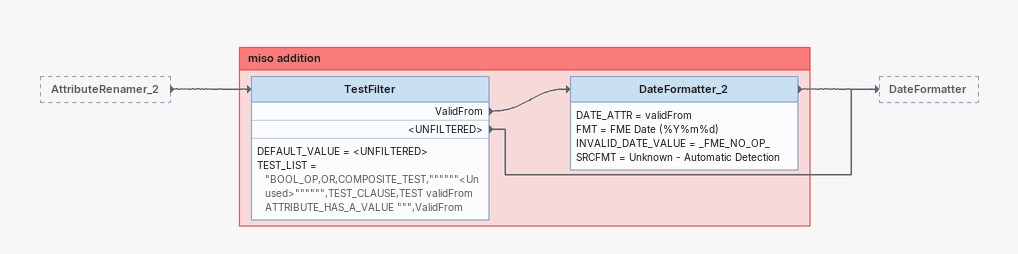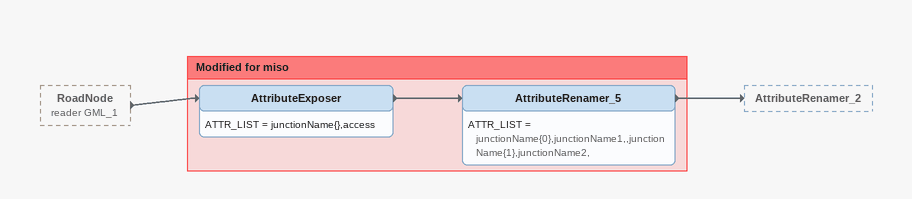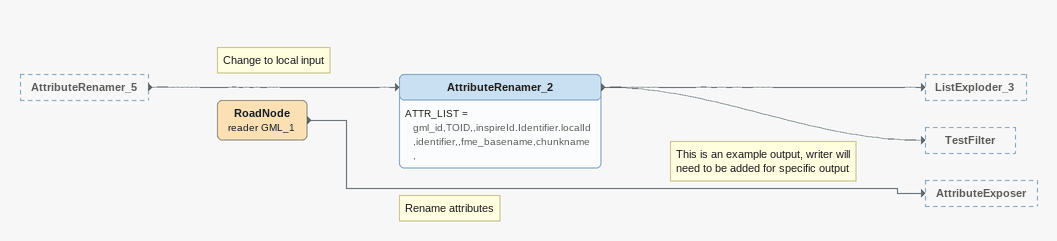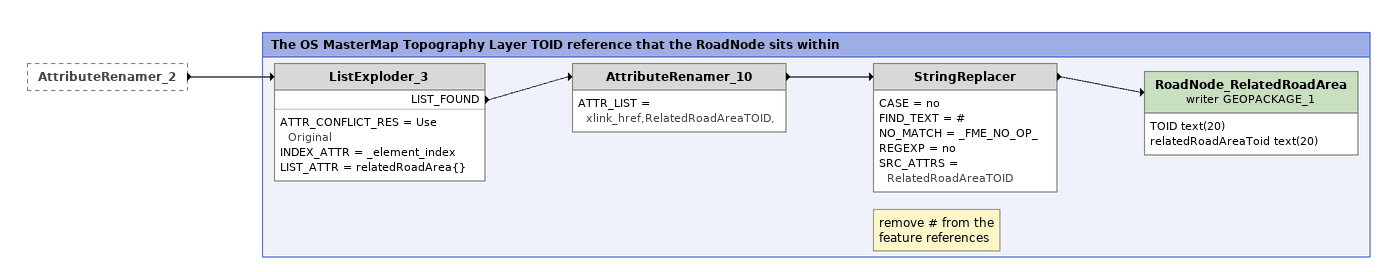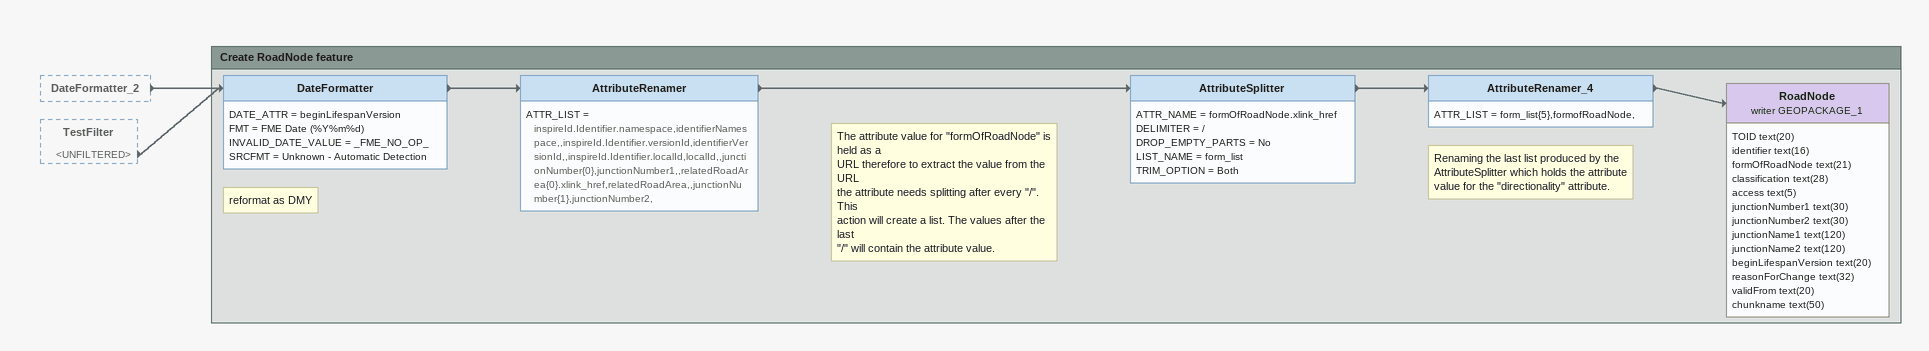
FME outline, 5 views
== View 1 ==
AttributeRenamer_2 [outside]
    -> TestFilter

Bookmark: miso addition
TestFilter
    DEFAULT_VALUE = <UNFILTERED>
    TEST_LIST = "BOOL_OP,OR,COMPOSITE_TEST,""""""<Unused>"""""",TEST_CLAUSE,TEST validFrom ATTRIBUTE_HAS_A_VALUE """,ValidFrom
    ValidFrom -> DateFormatter_2
    <UNFILTERED> -> DateFormatter
DateFormatter_2
    DATE_ATTR = validFrom
    FMT = FME Date (%Y%m%d)
    INVALID_DATE_VALUE = _FME_NO_OP_
    SRCFMT = Unknown - Automatic Detection
    -> DateFormatter

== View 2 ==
RoadNode (reader GML_1) [outside]
    -> AttributeExposer

Bookmark: Modified for miso
AttributeExposer
    ATTR_LIST = junctionName{},access
    -> AttributeRenamer_5
AttributeRenamer_5
    ATTR_LIST = junctionName{0},junctionName1,,junctionName{1},junctionName2,
    -> AttributeRenamer_2

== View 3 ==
AttributeRenamer_5 [outside]
    -> AttributeRenamer_2
Note: Change to local input
RoadNode (reader GML_1)
    -> AttributeExposer
Note: Rename attributes
Note: This is an example output, writer will need to be added for specific output
AttributeRenamer_2
    ATTR_LIST = gml_id,TOID,,inspireId.Identifier.localId,identifier,,fme_basename,chunkname,
    -> ListExploder_3
    -> TestFilter

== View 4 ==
AttributeRenamer_2 [outside]
    -> ListExploder_3

Bookmark: The OS MasterMap Topography Layer TOID reference that the RoadNode sits within
ListExploder_3
    ATTR_CONFLICT_RES = Use Original
    INDEX_ATTR = _element_index
    LIST_ATTR = relatedRoadArea{}
    LIST_FOUND -> AttributeRenamer_10
AttributeRenamer_10
    ATTR_LIST = xlink_href,RelatedRoadAreaTOID,
    -> StringReplacer
Note: remove # from the / feature references
StringReplacer
    CASE = no
    FIND_TEXT = #
    NO_MATCH = _FME_NO_OP_
    REGEXP = no
    SRC_ATTRS = RelatedRoadAreaTOID
    -> RoadNode_RelatedRoadArea (writer GEOPACKAGE_1)
RoadNode_RelatedRoadArea (writer GEOPACKAGE_1)
    attributes: TOID text(20), relatedRoadAreaToid text(20)

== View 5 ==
DateFormatter_2 [outside]
    -> DateFormatter
TestFilter [outside]
    <UNFILTERED> -> DateFormatter

Bookmark: Create RoadNode feature
Note: reformat as DMY
DateFormatter
    DATE_ATTR = beginLifespanVersion
    FMT = FME Date (%Y%m%d)
    INVALID_DATE_VALUE = _FME_NO_OP_
    SRCFMT = Unknown - Automatic Detection
    -> AttributeRenamer
AttributeRenamer
    ATTR_LIST = inspireId.Identifier.namespace,identifierNamespace,,inspireId.Identifier.versionId,identifierVersionId,,inspireId.Identifier.localId,localId,,junctionNumber{0},junctionNumber1,,relatedRoadArea{0}.xlink_href,relatedRoadArea,,junctionNumber{1},junctionNumber2,
    -> AttributeSplitter
Note: The attribute value for "formOfRoadNode" is held as a / URL therefore to extract the value from the URL / the attribute needs splitting after every "/". This / action will create a list. The values after the last / "/" will contain the attribute value.
AttributeSplitter
    ATTR_NAME = formOfRoadNode.xlink_href
    DELIMITER = /
    DROP_EMPTY_PARTS = No
    LIST_NAME = form_list
    TRIM_OPTION = Both
    -> AttributeRenamer_4
Note: Renaming the last list produced by the / AttributeSplitter which holds the attribute / value for the "directionality" attribute.
AttributeRenamer_4
    ATTR_LIST = form_list{5},formofRoadNode,
    -> RoadNode (writer GEOPACKAGE_1)
RoadNode (writer GEOPACKAGE_1)
    attributes: TOID text(20), identifier text(16), formOfRoadNode text(21), classification text(28), access text(5), junctionNumber1 text(30), junctionNumber2 text(30), junctionName1 text(120), junctionName2 text(120), beginLifespanVersion text(20), reasonForChange text(32), validFrom text(20), chunkname text(50)
